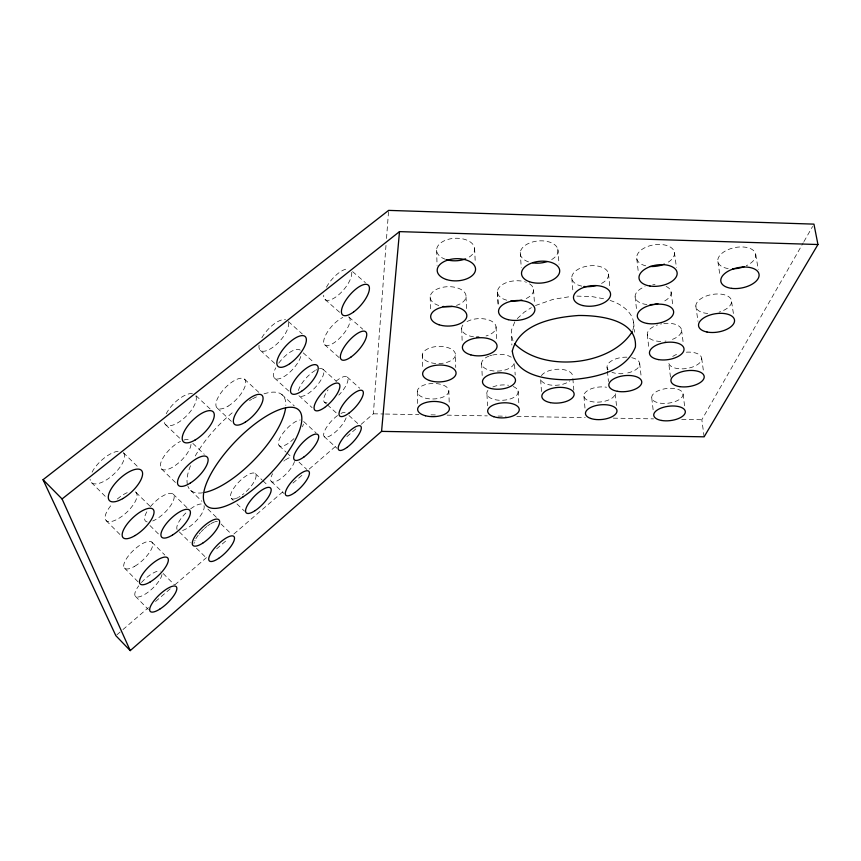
<?xml version="1.0" encoding="UTF-8"?>
<svg xmlns="http://www.w3.org/2000/svg" width="861" height="861" viewBox="0 0 861 861"><rect width="100%" height="100%" fill="white"/><g stroke="black" fill="none" stroke-linecap="round" stroke-linejoin="round"><path stroke-width="0.65" stroke-dasharray="4.3 3.23" d="M361.136 424.333L373.351 413.807L386.008 245.181M386.514 238.486L388.623 210.385M632.76 330.29C637.721 315.556 622.6 304.094 610.105 300.489M704.126 436.818L701.833 419.748L803.27 242.759M803.937 241.597L812.612 226.454M514.77 321.928L511.423 330.172L511.843 345.003M517.278 318.624L524.22 312.199L531.355 307.646M116.881 634.815L121.961 630.424M122.983 629.552L148.426 607.629M155.55 601.484L170.812 588.332M174.891 584.823L206.436 557.637M216.617 548.866L227.81 539.223M233.912 533.96L283.786 490.985M292.944 483.096L304.137 473.442M309.228 469.062L336.705 445.385M346.886 436.613L356.045 428.724M535.488 305.526L553.096 299.359L571.413 296.41M576.87 296.087L592.572 296.69L605.66 299.154M373.351 413.807L384.071 414.001M385.416 414.033L418.93 414.636M430.995 414.851L436.366 414.948M447.085 415.142L487.315 415.874M498.035 416.067L506.085 416.207M516.804 416.401L585.189 417.639M613.344 418.145L653.564 418.876M681.718 419.382L701.833 419.748M352.569 271.613L365.398 282.656M349.006 317.139L362.772 329.193M325.038 299.51L339.718 312.371M324.608 344.68L339.256 357.702M288.36 321.54L302.276 333.95M347.263 377.086L359.758 388.246M323.09 369.391L336.328 381.262M303.212 352.859L314.2 362.707M348.974 415.562L358.703 424.344M324.522 402.259L326.437 403.992M327.395 404.853L336.952 413.517M260.366 350.352L275.176 363.794M298.95 395.673L312.102 407.651M274.465 378.011L288.693 390.991M281.816 394.521L294.322 405.972M324.199 436.57L337.017 448.323M303.632 421.503L316.084 432.932M244.567 379.217L259.096 392.605M299.015 462.163L306.85 469.449M279.244 445.74L285.917 451.96M286.864 452.843L291.631 457.288M217.263 408.114L231.706 421.664M195.996 395.683L210.245 409.083M271.398 481.611L284.065 493.568M255.373 473.647L261.992 479.911M262.939 480.804L267.663 485.281M192.853 443.404L204.283 454.317M165.635 424.742L180.767 439.228M231.318 498.497L233.202 500.306M236.969 503.922L244.492 511.154M190.572 490.286L201.904 501.285M207.888 509.088L217.004 517.935M221.019 523.983L231.178 533.863M161.545 468.965L175.784 482.806M173.115 494.085L187.515 508.151M123.36 452.671L137.685 466.694M196.448 548.209L206.586 558.208M179.325 531.915L190.216 542.667M136.081 492.481L150.298 506.516M149.997 525.565L159.027 534.541M151.902 542.15L164.817 555.033M91.514 482.644L106.742 497.852M163.159 573.512L174.309 584.705M106.247 520.711L120.422 534.972M124.404 567.991L138.223 582.004M135.381 596.253L148.361 609.491M512.995 340.848L511.208 334.262M755.71 254.393L758.218 269.364M731.592 301.77L733.572 314.566M717.88 261.636L720.076 276.209M695.828 305.946L697.959 321.261M701.683 358.305L703.48 371.328M674.443 252.477L676.434 267.523M681.514 329.828L683.322 343.571M671.096 292.051L672.936 306.279M683.053 393.886A15.778 7.372 -7.2 0 1 660.355 403.185A15.778 7.372 -7.2 0 1 658.783 390.507A15.778 7.372 -7.2 0 1 683.053 393.886L684.656 406.435M670.471 377.129L668.696 362.858A16.65 8.126 -8.1 0 0 685.937 368.594A16.65 8.126 -8.1 0 0 701.693 358.531A16.65 8.126 -8.1 0 0 685.248 352.289M647.289 334.542L649 349.232M636.774 258.731L638.313 272.054M651.766 397.997L653.208 410.514M635.117 296.797L636.731 310.993M639.669 363.31L641.187 376.795M633.578 322.079L634.708 332.174M608.501 273.906L609.986 288.392M616.465 405.52L615.206 392.917A15.724 7.512 -5.7 0 1 597.706 402.152A15.724 7.512 -5.7 0 1 584.565 393.509A15.724 7.512 -5.7 0 1 606.564 387.235M607.059 367.26L607.317 369.853M607.435 371.145L608.458 381.509M583.941 396.286L585.157 410.116M571.779 278.071L573.039 292.525M572.866 378.603L573.824 390.173M557.81 249.012L559.047 264.155M541.483 391.529L540.579 378.689A16.09 7.953 -4.8 0 0 552.278 385.222A16.09 7.953 -4.8 0 0 569.874 380.928M533.529 289.597L534.53 303.933M520.259 252.413L521.239 267.534M518.085 390.991L518.925 404.939M514.566 364.58L515.19 375.03M497.507 292.46L498.282 306.774M497.475 291.825L498.25 306.15M496.054 326.803L496.786 340.698M486.971 394.381L487.509 405.768M481.643 363.654L482.246 376.72M474.626 248.517L475.25 262.444M466.027 296.744L466.554 309.723M461.679 328.547L462.206 342.43M455.34 355.593A16.607 8.588 -1.6 0 1 429.015 362.126A16.607 8.588 -1.6 0 1 432.157 347.274A16.607 8.588 -1.6 0 1 455.34 355.593L455.749 367.464M448.839 390.991A15.778 7.749 -1.4 0 1 425.076 398.073A15.778 7.749 -1.4 0 1 425.28 384.641A15.778 7.749 -1.4 0 1 448.839 390.991L449.281 404.982M436.624 250.131L437.054 265.328M430.188 296.959L430.543 311.262M422.299 354.603L422.6 369.143M417.294 391.647L417.553 405.649M150.384 506.709A19.319 7.265 -43.8 0 1 169.671 493.342A19.319 7.265 -43.8 0 1 171.468 504.331A19.319 7.265 -43.8 0 1 152.72 520.991M147.188 521.938A19.319 7.265 -43.8 0 1 147.156 511.251M204.014 505.687A18.135 6.447 -44.4 0 1 196.706 520.335A18.135 6.447 -44.4 0 1 180.606 530.925M177.054 529.429A18.135 6.447 -44.4 0 1 188.021 510.982M190.625 508.862A18.135 6.447 -44.4 0 1 203.336 504.664M235.666 498.594A17.295 5.995 -45.6 0 1 235.397 485.938A17.295 5.995 -45.6 0 1 255.179 473.496A17.295 5.995 -45.6 0 1 244.718 492.901M243.921 493.579A17.295 5.995 -45.6 0 1 242.328 494.838M239.971 496.463A17.295 5.995 -45.6 0 1 238.454 497.357M237.722 497.733A17.295 5.995 -45.6 0 1 236.323 498.358M303.32 424.15A17.177 6.016 -46.8 0 1 302.48 426.808M293.935 438.636A17.177 6.016 -46.8 0 1 279.362 445.837A17.177 6.016 -46.8 0 1 284.13 431.738A17.177 6.016 -46.8 0 1 300.231 419.964M346.122 417.854A16.111 5.317 -47.5 0 1 331.862 434.783A16.111 5.317 -47.5 0 1 323.994 432.631A16.111 5.317 -47.5 0 1 337.577 415.519M340.988 413.42A16.111 5.317 -47.5 0 1 345.476 412.57M319.399 368.734A17.844 6.544 -47.7 0 1 317.838 384.469A17.844 6.544 -47.7 0 1 298.433 395.016M298.39 390.55A17.844 6.544 -47.7 0 1 315.148 370.521M315.912 370.09A17.844 6.544 -47.7 0 1 316.665 369.713M300.79 356.497A18.964 7.383 -47.6 0 1 281.622 377.893A18.964 7.383 -47.6 0 1 275.778 367.819M278.749 363.127A18.964 7.383 -47.6 0 1 300.22 350.169M191.013 444.416A20.072 7.997 -44.5 0 1 173.416 466.694A20.072 7.997 -44.5 0 1 160.727 463.057A20.072 7.997 -44.5 0 1 180.444 441.392M183.953 440.003A20.072 7.997 -44.5 0 1 189.614 440.337M351.697 272.334A19.555 7.835 -49.5 0 1 337.964 295.377A19.555 7.835 -49.5 0 1 323.725 295.215M326.427 287.251A19.555 7.835 -49.5 0 1 348.791 269.009M123.726 453.123A21.88 9.267 -42.9 0 1 110.219 477.252A21.88 9.267 -42.9 0 1 90.114 479.233M92.073 472.172A21.88 9.267 -42.9 0 1 118.344 451.229M161.986 574.535A17.877 6.027 -43.3 0 1 142.592 595.586A17.877 6.027 -43.3 0 1 138.718 585.846M141.452 582.531A17.877 6.027 -43.3 0 1 160.232 571.112M264.026 393.843A66.157 24.754 -45.8 0 1 285.82 405.456M202.701 492.804A66.157 24.754 -45.8 0 1 187.913 486.282M187.407 484.571A66.157 24.754 -45.8 0 1 190.733 465.188M195.286 455.932A66.157 24.754 -45.8 0 1 233.482 411.773M249.529 400.548A66.157 24.754 -45.8 0 1 251.584 399.375M252.596 398.815A66.157 24.754 -45.8 0 1 258.515 395.931M193.973 543.495A17.242 5.823 -44.6 0 1 194.263 542.312M194.747 540.988A17.242 5.823 -44.6 0 1 195.06 540.277M195.834 538.803A17.242 5.823 -44.6 0 1 198.514 534.832M199.16 534.024A17.242 5.823 -44.6 0 1 200.548 532.399M201.28 531.592A17.242 5.823 -44.6 0 1 203.594 529.267M204.401 528.525A17.242 5.823 -44.6 0 1 206.855 526.458M207.673 525.823A17.242 5.823 -44.6 0 1 210.106 524.155M210.891 523.671A17.242 5.823 -44.6 0 1 214.507 521.949M215.153 521.744A17.242 5.823 -44.6 0 1 217.359 521.443M294.494 461.496A16.531 5.543 -46.3 0 1 277.931 480.47A16.531 5.543 -46.3 0 1 272.625 473.711M283.872 461.065A16.531 5.543 -46.3 0 1 284.636 460.495M285.389 459.957A16.531 5.543 -46.3 0 1 291.847 457.04M336.005 381.251A16.962 5.909 -47.9 0 1 347.941 378.42A16.962 5.909 -47.9 0 1 338.793 395.102M326.986 402.765A16.962 5.909 -47.9 0 1 328.106 389.785M348.651 316.88A18.404 6.963 -48.7 0 1 339.019 338.803A18.404 6.963 -48.7 0 1 323.822 340.289A18.404 6.963 -48.7 0 1 342.807 317.461M288.403 322.552A20.072 8.276 -47.8 0 1 274.002 346.445A20.072 8.276 -47.8 0 1 259.075 345.121M261.852 337.781A20.072 8.276 -47.8 0 1 285.465 319.668M195.964 396.211A20.998 8.868 -45.1 0 1 181.413 420.372A20.998 8.868 -45.1 0 1 164.171 420.093M166.216 413.775A20.998 8.868 -45.1 0 1 192.358 393.595M135.263 491.857A20.546 8.104 -43 0 1 128.838 510.218A20.546 8.104 -43 0 1 107.291 521.357A20.546 8.104 -43 0 1 112.597 503.577M117.279 499.046A20.546 8.104 -43 0 1 128.181 492.266M514.146 363.546A16.413 8.362 -3.3 0 1 489.026 370.09A16.413 8.362 -3.3 0 1 488.908 356.142M489.791 355.83A16.413 8.362 -3.3 0 1 491.653 355.27M492.621 355.044A16.413 8.362 -3.3 0 1 511.197 357.175M541.408 375.676A16.09 7.953 -4.8 0 1 560.457 369.283A16.09 7.953 -4.8 0 1 572.457 377.538M631.694 357.692A16.434 8.126 -6.6 0 1 639.346 365.828A16.434 8.126 -6.6 0 1 624.978 373.437M622.944 373.652A16.434 8.126 -6.6 0 1 611.977 372.286M608.092 369.67A16.434 8.126 -6.6 0 1 611.364 360.963A16.434 8.126 -6.6 0 1 627.895 357.207M663.82 323.532A17.274 8.825 -8.1 0 1 681.277 328.934A17.274 8.825 -8.1 0 1 670.17 340.127M666.016 341.042A17.274 8.825 -8.1 0 1 664.95 341.182M660.721 341.419A17.274 8.825 -8.1 0 1 647.354 335.015A17.274 8.825 -8.1 0 1 657.492 324.952M660.581 324.091A17.274 8.825 -8.1 0 1 661.657 323.865M467.039 321.584A17.209 9.213 -2.9 0 1 493.116 322.175A17.209 9.213 -2.9 0 1 486.045 335.973M473.55 336.812A17.209 9.213 -2.9 0 1 464.897 322.972M529.655 283.904A18.07 10.106 -4.2 0 1 524.887 299.079M506.731 300.188A18.07 10.106 -4.2 0 1 499.81 286.713A18.07 10.106 -4.2 0 1 524.478 281.665M525.458 281.956A18.07 10.106 -4.2 0 1 526.394 282.279M581.788 286.132A18.479 10.364 -6.8 0 1 575.46 271.118A18.479 10.364 -6.8 0 1 603.561 267.954A18.479 10.364 -6.8 0 1 600.278 284.055M666.113 286.433A18.156 9.762 -8.4 0 1 661.991 302.254M646.869 304.493A18.156 9.762 -8.4 0 1 635.138 297.034A18.156 9.762 -8.4 0 1 645.018 286.659M652.735 284.808A18.156 9.762 -8.4 0 1 655.027 284.625M728.18 268.557A19.265 10.483 -11.3 0 1 721.776 253.446A19.265 10.483 -11.3 0 1 751.093 248.904A19.265 10.483 -11.3 0 1 746.272 265.758M445.492 259.333A19.017 11.268 -2.3 0 1 441.015 242.705A19.017 11.268 -2.3 0 1 469.589 241.5A19.017 11.268 -2.3 0 1 466.619 258.44M438.776 305.504A17.941 10.031 -2 0 1 434.719 290.372A17.941 10.031 -2 0 1 462.228 290.2A17.941 10.031 -2 0 1 456.502 305.397M513.167 386.503A15.713 7.663 -3.3 0 1 515.244 396.534A15.713 7.663 -3.3 0 1 494.957 399.665A15.713 7.663 -3.3 0 1 487.929 390.388M492.826 386.976A15.713 7.663 -3.3 0 1 508.528 385.254M528.471 261.852A18.985 11.096 -5.4 0 1 524.564 245.815A18.985 11.096 -5.4 0 1 552.514 243.308A18.985 11.096 -5.4 0 1 551.255 259.807M645.696 265.801A19.093 10.762 -9.1 0 1 640.939 250.196A19.093 10.762 -9.1 0 1 669.438 246.569A19.093 10.762 -9.1 0 1 666.479 263.154M707.731 313.436A18.081 9.406 -9.8 0 1 699.466 299.779A18.081 9.406 -9.8 0 1 728.341 296.432A18.081 9.406 -9.8 0 1 719.086 312.123M672.721 356.465A16.65 8.126 -8.1 0 1 678.866 353.602M228.068 406.155A19.889 8.05 -46.2 0 0 244.901 379.593A19.889 8.05 -46.2 0 0 219.48 395.005A19.889 8.05 -46.2 0 0 228.068 406.155M134.746 566.258A18.867 6.759 -43.2 0 0 152.182 542.462A18.867 6.759 -43.2 0 0 127.772 556.744A18.867 6.759 -43.2 0 0 134.746 566.258"/><path stroke-width="1.29" d="M381.563 431.383L399.504 231.62L817.95 244.524L813.946 224.129L388.623 210.385L43.05 479.706L115.858 635.687L130.237 650.615L381.563 431.383L704.126 436.818L817.95 244.524M632.254 331.603C610.923 366.14 543.033 372.673 514.781 343.883M130.237 650.615L62.067 498.96L399.504 231.62M43.05 479.706L62.067 498.96M285.637 407.619A66.157 24.754 -45.8 0 1 255.491 458.482A66.157 24.754 -45.8 0 1 204.993 492.395M478.802 337.081A17.209 9.213 -2.9 0 1 476.671 337.081M521.863 300.048A18.07 10.106 -4.2 0 1 510.864 300.92M596.189 285.529A18.479 10.364 -6.8 0 1 583.887 286.476M657.858 303.61A18.156 9.762 -8.4 0 1 654.564 304.267M653.445 304.417A18.156 9.762 -8.4 0 1 650.109 304.622M744.162 266.641A19.265 10.483 -11.3 0 1 732.603 268.836M465.629 258.849A19.017 11.268 -2.3 0 1 446.504 259.656M452.165 306.398A17.941 10.031 -2 0 1 442.995 306.462M547.122 261.604A18.985 11.096 -5.4 0 1 532.83 262.885M664.391 264.123A19.093 10.762 -9.1 0 1 650.152 266.458M512.306 351.051C515.341 376.644 548.931 379.959 569.508 379.766C593.595 378.087 625.452 372.232 635.418 347.048C637.474 319.259 598.664 315.32 578.581 315.492C554.236 317.257 519.237 323.488 512.306 351.051M353.591 311.994A19.652 7.523 -49.4 0 0 368.357 285.206A19.652 7.523 -49.4 0 0 344.314 302.792A19.652 7.523 -49.4 0 0 353.591 311.994M122.639 498.67A21.999 8.901 -43.2 0 0 141.505 470.44A21.999 8.901 -43.2 0 0 112.21 487.304A21.999 8.901 -43.2 0 0 122.639 498.67M202.733 543.151A18.221 6.178 -44.6 0 0 219.092 519.99A18.221 6.178 -44.6 0 0 196.071 534.681A18.221 6.178 -44.6 0 0 202.733 543.151M190.27 483.086A20.169 7.684 -44.7 0 0 207.146 457.051A20.169 7.684 -44.7 0 0 180.982 473.561A20.169 7.684 -44.7 0 0 190.27 483.086M245.234 422.191A19.986 7.727 -46.4 0 0 262.325 395.651A19.986 7.727 -46.4 0 0 237.066 411.407A19.986 7.727 -46.4 0 0 245.234 422.191M301.619 391.238A19.06 7.092 -47.6 0 0 317.505 365.731A19.06 7.092 -47.6 0 0 293.935 381.488A19.06 7.092 -47.6 0 0 301.619 391.238M172.523 535.025A19.416 6.974 -44.1 0 0 189.743 510.325A19.416 6.974 -44.1 0 0 164.742 525.759A19.416 6.974 -44.1 0 0 172.523 535.025M255.147 510.605A17.371 5.747 -45.7 0 0 270.731 488.241A17.371 5.747 -45.7 0 0 249.259 502.404A17.371 5.747 -45.7 0 0 255.147 510.605M346.918 447.483A16.176 5.101 -47.5 0 0 360.867 426.346A16.176 5.101 -47.5 0 0 341.473 440.358A16.176 5.101 -47.5 0 0 346.918 447.483M324.64 407.479A17.93 6.275 -47.7 0 0 339.159 383.802A17.93 6.275 -47.7 0 0 317.139 399.579A17.93 6.275 -47.7 0 0 324.64 407.479M303.901 457.008A17.252 5.769 -46.9 0 0 318 434.687A17.252 5.769 -46.9 0 0 296.679 450.099A17.252 5.769 -46.9 0 0 303.901 457.008M159.715 609.19A17.952 5.779 -43.6 0 0 176.408 586.847A17.952 5.779 -43.6 0 0 153.667 601.139A17.952 5.779 -43.6 0 0 159.715 609.19M243.05 496.872A66.48 23.742 -46 0 0 299.251 410.503A66.48 23.742 -46 0 0 215.53 466.199A66.48 23.742 -46 0 0 243.05 496.872M351.04 356.992A18.49 6.673 -48.7 0 0 366.022 332.066A18.49 6.673 -48.7 0 0 343.582 347.995A18.49 6.673 -48.7 0 0 351.04 356.992M150.244 581.918A18.964 6.49 -43.5 0 0 167.852 558.111A18.964 6.49 -43.5 0 0 143.615 572.737A18.964 6.49 -43.5 0 0 150.244 581.918M135.22 535.477A20.653 7.781 -43.3 0 0 153.14 509.325A20.653 7.781 -43.3 0 0 125.975 525.662A20.653 7.781 -43.3 0 0 135.22 535.477M195.092 440.025A21.105 8.513 -45.2 0 0 213.453 412.161A21.105 8.513 -45.2 0 0 186.202 428.089A21.105 8.513 -45.2 0 0 195.092 440.025M289.673 363.74A20.18 7.943 -47.8 0 0 305.257 336.619A20.18 7.943 -47.8 0 0 279.89 354.043A20.18 7.943 -47.8 0 0 289.673 363.74M218.662 558.369A17.317 5.586 -44.8 0 0 233.955 536.554A17.317 5.586 -44.8 0 0 212.204 551.148A17.317 5.586 -44.8 0 0 218.662 558.369M294.946 492.492A16.607 5.306 -46.4 0 0 308.808 471.268A16.607 5.306 -46.4 0 0 288.317 486.131A16.607 5.306 -46.4 0 0 294.946 492.492M348.953 413.151A17.037 5.672 -47.9 0 0 362.653 390.819A17.037 5.672 -47.9 0 0 341.925 406.284A17.037 5.672 -47.9 0 0 348.953 413.151M617.402 391.314A16.553 7.975 -6.4 0 0 641.768 381.993A16.553 7.975 -6.4 0 0 616.713 377.495A16.553 7.975 -6.4 0 0 617.402 391.314M661.549 420.469A15.896 7.232 -7 0 0 685.334 411.913A15.896 7.232 -7 0 0 661.732 407.845A15.896 7.232 -7 0 0 661.549 420.469M731.678 288.37A19.426 10.31 -11 0 0 759.058 274.358A19.426 10.31 -11 0 0 729.095 270.688A19.426 10.31 -11 0 0 731.678 288.37M582.929 305.569A18.641 10.192 -6.6 0 0 610.578 294.301A18.641 10.192 -6.6 0 0 582.585 287.854A18.641 10.192 -6.6 0 0 582.929 305.569M446.482 279.545A19.19 11.085 -2.3 0 0 475.552 269.471A19.19 11.085 -2.3 0 0 447.107 260.313A19.19 11.085 -2.3 0 0 446.482 279.545M508.216 319.668A18.221 9.934 -4.1 0 0 534.896 309.153A18.221 9.934 -4.1 0 0 507.054 302.502A18.221 9.934 -4.1 0 0 508.216 319.668M647.483 323.499A18.307 9.6 -8.1 0 0 673.603 311.456A18.307 9.6 -8.1 0 0 645.341 307A18.307 9.6 -8.1 0 0 647.483 323.499M658.385 359.575A17.414 8.664 -7.9 0 0 684.032 349.114A17.414 8.664 -7.9 0 0 657.815 344.518A17.414 8.664 -7.9 0 0 658.385 359.575M550.297 402.614A16.208 7.803 -4.7 0 0 574.147 394.026A16.208 7.803 -4.7 0 0 549.522 389.118A16.208 7.803 -4.7 0 0 550.297 402.614M490.813 388.483A16.531 8.201 -3.2 0 0 515.502 380.261A16.531 8.201 -3.2 0 0 490.662 374.266A16.531 8.201 -3.2 0 0 490.813 388.483M425.463 415.766A15.896 7.609 -1.4 0 0 449.399 408.803A15.896 7.609 -1.4 0 0 425.678 402.582A15.896 7.609 -1.4 0 0 425.463 415.766M470.816 354.872A17.349 9.051 -2.8 0 0 497.066 346.316A17.349 9.051 -2.8 0 0 471.322 339.159A17.349 9.051 -2.8 0 0 470.816 354.872M590.657 418.446A15.832 7.372 -5.5 0 0 616.648 412.516A15.832 7.372 -5.5 0 0 596.35 405.488A15.832 7.372 -5.5 0 0 590.657 418.446M493.719 416.692A15.832 7.523 -3.2 0 0 519.118 410.719A15.832 7.523 -3.2 0 0 497.55 403.615A15.832 7.523 -3.2 0 0 493.719 416.692M429.456 380.487A16.736 8.438 -1.6 0 0 455.986 374.051A16.736 8.438 -1.6 0 0 432.631 365.893A16.736 8.438 -1.6 0 0 429.456 380.487M679.91 386.654A16.779 7.986 -7.9 0 0 704.201 376.537A16.779 7.986 -7.9 0 0 678.586 372.878A16.779 7.986 -7.9 0 0 679.91 386.654M707.032 332.023A18.221 9.245 -9.5 0 0 734.551 320.97A18.221 9.245 -9.5 0 0 707.99 315.75A18.221 9.245 -9.5 0 0 707.032 332.023M649.947 286.024A19.254 10.59 -8.8 0 0 677.101 272.539A19.254 10.59 -8.8 0 0 647.16 267.9A19.254 10.59 -8.8 0 0 649.947 286.024M439.024 324.758A18.092 9.858 -2 0 0 466.823 316.224A18.092 9.858 -2 0 0 440.423 307.657A18.092 9.858 -2 0 0 439.024 324.758M529.515 281.751A19.157 10.913 -5.2 0 0 559.628 272.054A19.157 10.913 -5.2 0 0 532.722 262.68A19.157 10.913 -5.2 0 0 529.515 281.751"/></g></svg>
